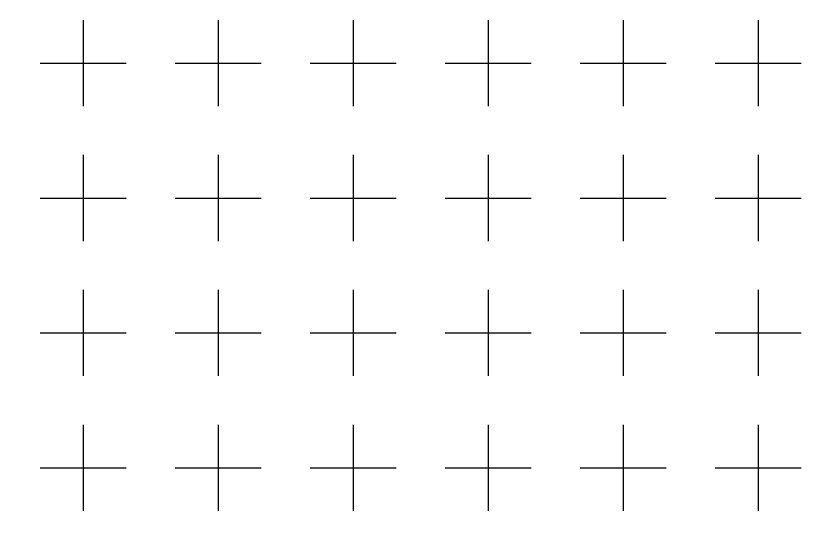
# Model space of a CAD drawing. Extents: x -6879 to 1236, y -1283 to -95.
# Drawn here: x -6766.52 to -6735.68, y -1094.96 to -1074.55 of the extents above; entities that cross this region are included whole.
import ezdxf

# ---------------------------------------------------------------- set-up
doc = ezdxf.new("R2010")
doc.units = 0
doc.header["$LTSCALE"] = 5
doc.header["$MEASUREMENT"] = 0
doc.header["$PDMODE"] = 3
doc.linetypes.add('0', pattern=[0])
doc.linetypes.add('CENTER', pattern=[2, 1.25, -0.25, 0.25, -0.25])
doc.layers.get('Defpoints').update_dxf_attribs({"linetype": 'CONTINUOUS'})
doc.layers.add('\\M+5B1EA\\M+5D7A2', color=4, linetype='0')
doc.layers.add('center', color=1, linetype='CONTINUOUS', lineweight=18)
doc.styles.add('\\M+5CBCE\\M+5CCE5', font='SimSun.ttf')
doc.styles.add('SIMPLEX', font='SIMPLEX')
doc.dimstyles.get("Standard").update_dxf_attribs({"dimscale": 0.12, "dimtxt": 1, "dimasz": 1, "dimexe": 0.3, "dimexo": 0.3, "dimgap": 0.3, "dimtad": 0, "dimdec": 3, "dimzin": 0, "dimdsep": 46, "dimtxsty": 'SIMPLEX', "dimcen": 0.5, "dimclrd": 256, "dimclre": 256, "dimclrt": 256, "dimadec": 0, "dimazin": 0, "dimtfac": 1, "dimtdec": 3, "dimtofl": 0, "dimtmove": 0, "dimatfit": 0, "dimfxl": 0, "dimtolj": 1, "dimtzin": 0, "dimlwd": -1, "dimlwe": -1, "dimarcsym": 0})

# ---------------------------------------------------------------- blocks, each defined once
blk = doc.blocks.new('*D62')
at = {"layer": '\\M+5B1EA\\M+5D7A2', "linetype": 'Continuous', "lineweight": 5}
for p, q in [((-6790.819, -1140.6), (-6790.819, -1149.597)), ((-6790.819, -1149.597), (-6789.361, -1149.837)), ((-6789.361, -1149.837), (-6789.361, -1150.077))]:
    blk.add_line(p, q, dxfattribs=at)
at = {"layer": 'Defpoints', "color": 0}
for p in [(-6756.069, -1068.076), (-6790.819, -1140.564), (-6789.361, -1150.077)]:
    blk.add_point(p, dxfattribs=at)
at = {"layer": '\\M+5B1EA\\M+5D7A2', "lineweight": 5, "insert": (-6789.361, -1152.097), "char_height": 0.96, "attachment_point": 5, "rotation": 90, "style": '\\M+5CBCE\\M+5CCE5'}
blk.add_mtext('\\A1;34.750', dxfattribs=at)

msp = doc.modelspace()

# ---------------------------------------------------------------- linework, layer by layer
at = {"layer": 'center', "color": 1, "linetype": 'CENTER', "lineweight": 5}
for p, q in [((-6763.8689, -1074.7228, -0.0291), (-6763.8689, -1078.1042, -0.0291)), ((-6758.5689, -1074.7228, -0.0291), (-6758.5689, -1078.1042, -0.0291)), ((-6753.2689, -1074.7228, -0.0291), (-6753.2689, -1078.1042, -0.0291)), ((-6747.9689, -1074.7228, -0.0291), (-6747.9689, -1078.1042, -0.0291)), ((-6742.6689, -1074.7228, -0.0291), (-6742.6689, -1078.1042, -0.0291)), ((-6737.3689, -1074.7228, -0.0291), (-6737.3689, -1078.1042, -0.0291)), ((-6765.5597, -1076.4135, -0.0291), (-6762.1782, -1076.4135, -0.0291)), ((-6760.2597, -1076.4135, -0.0291), (-6756.8782, -1076.4135, -0.0291)), ((-6754.9597, -1076.4135, -0.0291), (-6751.5782, -1076.4135, -0.0291)), ((-6749.6597, -1076.4135, -0.0291), (-6746.2782, -1076.4135, -0.0291)), ((-6744.3597, -1076.4135, -0.0291), (-6740.9782, -1076.4135, -0.0291)), ((-6739.0597, -1076.4135, -0.0291), (-6735.6782, -1076.4135, -0.0291)), ((-6763.8689, -1080.0228, -0.0291), (-6763.8689, -1083.4042, -0.0291)), ((-6758.5689, -1080.0228, -0.0291), (-6758.5689, -1083.4042, -0.0291)), ((-6753.2689, -1080.0228, -0.0291), (-6753.2689, -1083.4042, -0.0291)), ((-6747.9689, -1080.0228, -0.0291), (-6747.9689, -1083.4042, -0.0291)), ((-6742.6689, -1080.0228, -0.0291), (-6742.6689, -1083.4042, -0.0291)), ((-6737.3689, -1080.0228, -0.0291), (-6737.3689, -1083.4042, -0.0291)), ((-6765.5597, -1081.7135, -0.0291), (-6762.1782, -1081.7135, -0.0291)), ((-6760.2597, -1081.7135, -0.0291), (-6756.8782, -1081.7135, -0.0291)), ((-6754.9597, -1081.7135, -0.0291), (-6751.5782, -1081.7135, -0.0291)), ((-6749.6597, -1081.7135, -0.0291), (-6746.2782, -1081.7135, -0.0291)), ((-6744.3597, -1081.7135, -0.0291), (-6740.9782, -1081.7135, -0.0291)), ((-6739.0597, -1081.7135, -0.0291), (-6735.6782, -1081.7135, -0.0291)), ((-6763.8689, -1085.3228, -0.0291), (-6763.8689, -1088.7042, -0.0291)), ((-6758.5689, -1085.3228, -0.0291), (-6758.5689, -1088.7042, -0.0291)), ((-6753.2689, -1085.3228, -0.0291), (-6753.2689, -1088.7042, -0.0291)), ((-6747.9689, -1085.3228, -0.0291), (-6747.9689, -1088.7042, -0.0291)), ((-6742.6689, -1085.3228, -0.0291), (-6742.6689, -1088.7042, -0.0291)), ((-6737.3689, -1085.3228, -0.0291), (-6737.3689, -1088.7042, -0.0291)), ((-6765.5597, -1087.0135, -0.0291), (-6762.1782, -1087.0135, -0.0291)), ((-6760.2597, -1087.0135, -0.0291), (-6756.8782, -1087.0135, -0.0291)), ((-6754.9597, -1087.0135, -0.0291), (-6751.5782, -1087.0135, -0.0291)), ((-6749.6597, -1087.0135, -0.0291), (-6746.2782, -1087.0135, -0.0291)), ((-6744.3597, -1087.0135, -0.0291), (-6740.9782, -1087.0135, -0.0291)), ((-6739.0597, -1087.0135, -0.0291), (-6735.6782, -1087.0135, -0.0291)), ((-6763.8689, -1090.6228, -0.0291), (-6763.8689, -1094.0042, -0.0291)), ((-6758.5689, -1090.6228, -0.0291), (-6758.5689, -1094.0042, -0.0291)), ((-6753.2689, -1090.6228, -0.0291), (-6753.2689, -1094.0042, -0.0291)), ((-6747.9689, -1090.6228, -0.0291), (-6747.9689, -1094.0042, -0.0291)), ((-6742.6689, -1090.6228, -0.0291), (-6742.6689, -1094.0042, -0.0291)), ((-6737.3689, -1090.6228, -0.0291), (-6737.3689, -1094.0042, -0.0291)), ((-6765.5597, -1092.3135, -0.0291), (-6762.1782, -1092.3135, -0.0291)), ((-6760.2597, -1092.3135, -0.0291), (-6756.8782, -1092.3135, -0.0291)), ((-6754.9597, -1092.3135, -0.0291), (-6751.5782, -1092.3135, -0.0291)), ((-6749.6597, -1092.3135, -0.0291), (-6746.2782, -1092.3135, -0.0291)), ((-6744.3597, -1092.3135, -0.0291), (-6740.9782, -1092.3135, -0.0291)), ((-6739.0597, -1092.3135, -0.0291), (-6735.6782, -1092.3135, -0.0291))]:
    msp.add_line(p, q, dxfattribs=at)

# ---------------------------------------------------------------- dimensions: what is measured, and where the dimension line sits
at = {"layer": '\\M+5B1EA\\M+5D7A2', "lineweight": 5}
dim = msp.add_ordinate_dim(feature_location=(-6790.8189, -1140.5635, -0.0291), offset=(1.458, -9.5133), dtype=1, origin=(-6756.0689, -1068.0755, -0.0291), dimstyle='Standard', override={"dimtxt": 8, "dimtxsty": '\\M+5CBCE\\M+5CCE5', "dimtfillclr": 256, "dimlwe": 5, "dimarcsym": 2}, dxfattribs=at)
dim.commit()
dim.dimension.update_dxf_attribs({"geometry": '*D62', "text_midpoint": (-6789.361, -1152.0972, -0.0291)})

doc.saveas('drawing.dxf')
